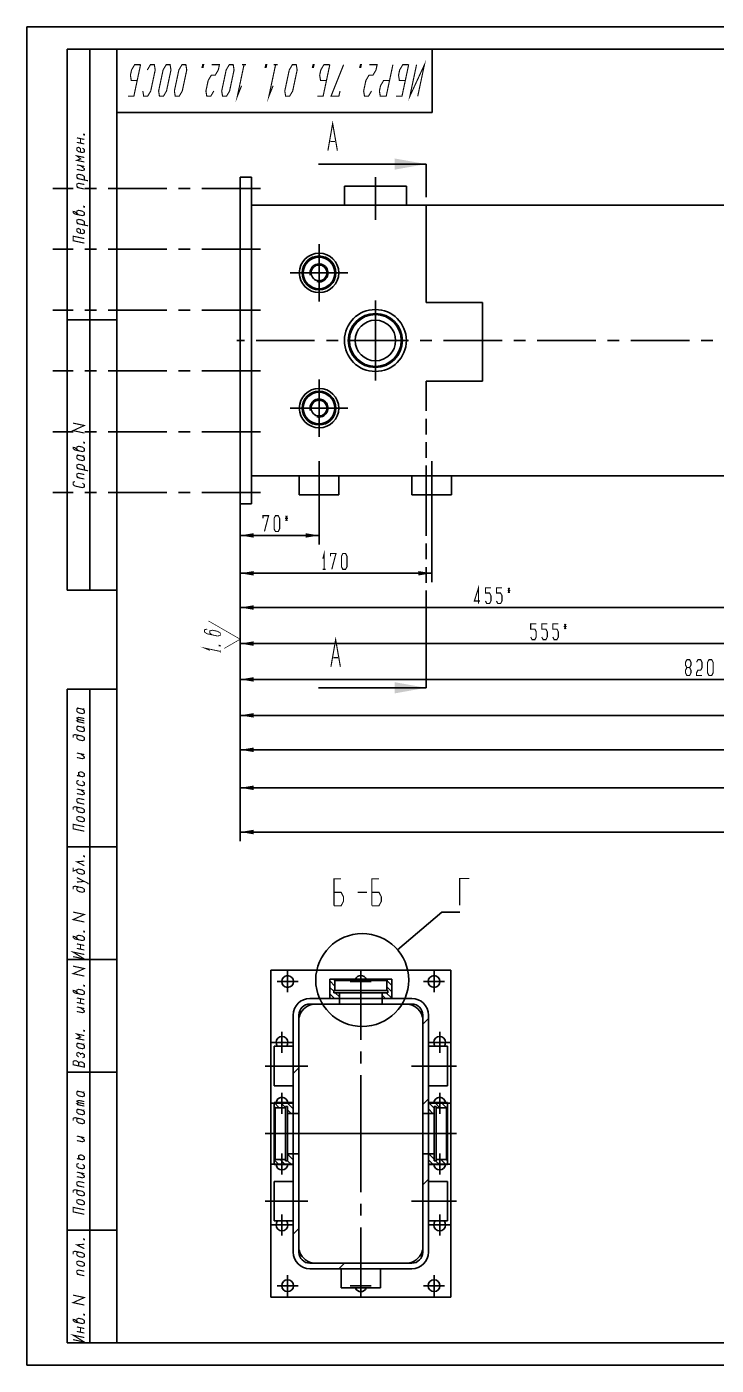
# Model space of a CAD drawing. Header units: millimetres. Extents: x 0 to 630, y 0 to 297.
# Drawn here: x 0 to 153, y 0 to 297 of the extents above; entities that cross this region are included whole.
import ezdxf

# ---------------------------------------------------------------- set-up
doc = ezdxf.new("R2010")
doc.units = ezdxf.units.MM
doc.header["$LTSCALE"] = 34.65
doc.linetypes.add('CENTER', pattern=[0.6, 0.375, -0.075, 0.075, -0.075])
doc.linetypes.add('PHANTOM', pattern=[0.8, 0.45, -0.05, 0.1, -0.05, 0.1, -0.05])
doc.layers.get('0').update_dxf_attribs({"linetype": 'CONTINUOUS'})
for name, color, linetype in [('ALL_AXIS', 7, 'CONTINUOUS'), ('ALL_DIMENSIONS', 7, 'CONTINUOUS'), ('ALL_ROUND', 7, 'CONTINUOUS'), ('ALL_SURF_FIN', 7, 'CONTINUOUS'), ('DEFAULT_3', 7, 'PHANTOM')]:
    doc.layers.add(name, color=color, linetype=linetype)
doc.styles.get("Standard").update_dxf_attribs({"font": 'txt', "width": 0.7})
doc.dimstyles.new('DIMSTYLE_10', dxfattribs={"dimtxt": 3.5, "dimasz": 3, "dimexe": 0.18, "dimexo": 0.0625, "dimgap": 0.09, "dimtad": 1, "dimdec": 5, "dimlfac": 4, "dimdsep": 46, "dimtxsty": 'STANDARD', "dimblk": '_FILLED', "dimblk1": '_FILLED', "dimblk2": '_FILLED', "dimcen": 0.09, "dimadec": 0, "dimazin": 0, "dimtp": 0.8, "dimtm": 0.8, "dimtfac": 1, "dimtdec": 5, "dimtofl": 0, "dimtmove": 0, "dimatfit": 3, "dimldrblk": '_FILLED', "dimfxl": 1, "dimtolj": 1, "dimarcsym": 0})
doc.dimstyles.new('DIMSTYLE_5', dxfattribs={"dimtxt": 3.5, "dimasz": 3, "dimexe": 0.18, "dimexo": 0.0625, "dimgap": 0.09, "dimtad": 1, "dimdec": 5, "dimlfac": 4, "dimdsep": 46, "dimtxsty": 'STANDARD', "dimblk": '_FILLED', "dimblk1": '_FILLED', "dimblk2": '_FILLED', "dimcen": 0.09, "dimadec": 0, "dimazin": 0, "dimtp": 1.2, "dimtm": 1.2, "dimtfac": 1, "dimtdec": 5, "dimtofl": 0, "dimtmove": 0, "dimatfit": 3, "dimldrblk": '_FILLED', "dimfxl": 1, "dimtolj": 1, "dimarcsym": 0})
doc.dimstyles.new('DIMSTYLE_6', dxfattribs={"dimtxt": 3.5, "dimasz": 3, "dimexe": 0.18, "dimexo": 0.0625, "dimgap": 0.09, "dimtad": 1, "dimdec": 5, "dimlfac": 4, "dimdsep": 46, "dimtxsty": 'STANDARD', "dimblk": '_FILLED', "dimblk1": '_FILLED', "dimblk2": '_FILLED', "dimcen": 0.09, "dimadec": 0, "dimazin": 0, "dimtp": 0.5, "dimtm": 0.5, "dimtfac": 1, "dimtdec": 5, "dimtofl": 0, "dimtmove": 0, "dimatfit": 3, "dimldrblk": '_FILLED', "dimfxl": 1, "dimtolj": 1, "dimarcsym": 0})
doc.dimstyles.new('DIMSTYLE_7', dxfattribs={"dimtxt": 3.5, "dimasz": 3, "dimexe": 0.18, "dimexo": 0.0625, "dimgap": 0.09, "dimtad": 1, "dimdec": 5, "dimlfac": 4, "dimdsep": 46, "dimtxsty": 'STANDARD', "dimblk": '_FILLED', "dimblk1": '_FILLED', "dimblk2": '_FILLED', "dimcen": 0.09, "dimadec": 0, "dimazin": 0, "dimtp": 0.3, "dimtm": 0.3, "dimtfac": 1, "dimtdec": 5, "dimtofl": 0, "dimtmove": 0, "dimatfit": 3, "dimldrblk": '_FILLED', "dimfxl": 1, "dimtolj": 1, "dimarcsym": 0})
doc.dimstyles.get("Standard").update_dxf_attribs({"dimtxt": 3.5, "dimasz": 3, "dimexe": 0.18, "dimexo": 0.0625, "dimgap": 0.09, "dimtad": 1, "dimdec": 5, "dimdsep": 46, "dimtxsty": 'STANDARD', "dimblk": '_FILLED', "dimblk1": '_FILLED', "dimblk2": '_FILLED', "dimcen": 0.09, "dimadec": 0, "dimazin": 0, "dimtol": 1, "dimtp": 1e-05, "dimtm": 1e-05, "dimtfac": 1, "dimtdec": 5, "dimtofl": 0, "dimtmove": 0, "dimatfit": 3, "dimldrblk": '_FILLED', "dimfxl": 1, "dimtolj": 1, "dimarcsym": 0})

# ---------------------------------------------------------------- blocks, each defined once
blk = doc.blocks.new('_FILLED')
at = {"color": 0, "linetype": 'BYBLOCK'}
blk.add_solid([(0, 0), (-1, 0.167), (-1, -0.167)], dxfattribs=at)
blk = doc.blocks.new('*D5')
at = {"layer": 'ALL_DIMENSIONS', "color": 2, "linetype": 'CONTINUOUS'}
for p, q in [((47.36, 191.13), (47.36, 116.31)), ((437.36, 191.13), (437.36, 116.31)), ((47.36, 118.31), (242.36, 118.31)), ((437.36, 118.31), (242.36, 118.31))]:
    blk.add_line(p, q, dxfattribs=at)
at = {"layer": 'ALL_DIMENSIONS', "color": 2, "linetype": 'CONTINUOUS', "xscale": 3, "yscale": 3, "zscale": 3, "rotation": 180}
blk.add_blockref('_FILLED', (47.36, 118.31), dxfattribs=at)
at = {"layer": 'ALL_DIMENSIONS', "color": 2, "linetype": 'CONTINUOUS', "xscale": 3, "yscale": 3, "zscale": 3}
blk.add_blockref('_FILLED', (437.36, 118.31), dxfattribs=at)
blk = doc.blocks.new('SF0_BL6', base_point=(43.41, 161.64))
at = {"layer": 'ALL_SURF_FIN', "color": 2, "linetype": 'CONTINUOUS'}
for points, const_width in [([(40.04, 163.35), (39.45, 163.21), (39.45, 162.69), (40.04, 162.3), (42.37, 161.8), (42.95, 161.94), (42.95, 162.47), (42.37, 162.85), (41.2, 163.1), (40.62, 162.96), (40.62, 162.44), (41.2, 162.05)], 0.194), ([(47.36, 161.1), (40.35, 165.14)], 0.146), ([(47.36, 161.1), (43.83, 159.06)], 0.146), ([(40.62, 158.63), (39.45, 159.14), (42.95, 158.4)], 0.194), ([(42.95, 159.71), (42.95, 159.58), (42.66, 159.64), (42.66, 159.77), (42.95, 159.71)], 0.194), ([(42.95, 158.14), (42.95, 158.66)], 0.194)]:
    blk.add_lwpolyline(points, dxfattribs=dict(at, const_width=const_width))
blk = doc.blocks.new('*D16')
at = {"layer": 'ALL_DIMENSIONS', "color": 2, "linetype": 'CONTINUOUS'}
for p, q in [((47.36, 191.13), (47.36, 182.13)), ((64.86, 191.13), (64.86, 182.13)), ((47.36, 184.13), (56.11, 184.13)), ((64.86, 184.13), (56.11, 184.13))]:
    blk.add_line(p, q, dxfattribs=at)
at = {"layer": 'ALL_DIMENSIONS', "color": 2, "linetype": 'CONTINUOUS', "xscale": 3, "yscale": 3, "zscale": 3, "rotation": 180}
blk.add_blockref('_FILLED', (47.36, 184.13), dxfattribs=at)
at = {"layer": 'ALL_DIMENSIONS', "color": 2, "linetype": 'CONTINUOUS', "xscale": 3, "yscale": 3, "zscale": 3}
blk.add_blockref('_FILLED', (64.86, 184.13), dxfattribs=at)
blk = doc.blocks.new('*D17')
at = {"layer": 'ALL_DIMENSIONS', "color": 2, "linetype": 'CONTINUOUS'}
for p, q in [((47.36, 191.13), (47.36, 166.13)), ((161.11, 191.13), (161.11, 166.13)), ((47.36, 168.13), (104.23, 168.13)), ((161.11, 168.13), (104.23, 168.13))]:
    blk.add_line(p, q, dxfattribs=at)
at = {"layer": 'ALL_DIMENSIONS', "color": 2, "linetype": 'CONTINUOUS', "xscale": 3, "yscale": 3, "zscale": 3, "rotation": 180}
blk.add_blockref('_FILLED', (47.36, 168.13), dxfattribs=at)
at = {"layer": 'ALL_DIMENSIONS', "color": 2, "linetype": 'CONTINUOUS', "xscale": 3, "yscale": 3, "zscale": 3}
blk.add_blockref('_FILLED', (161.11, 168.13), dxfattribs=at)
blk = doc.blocks.new('*D18')
at = {"layer": 'ALL_DIMENSIONS', "color": 2, "linetype": 'CONTINUOUS'}
for p, q in [((47.36, 191.13), (47.36, 158.13)), ((186.11, 191.13), (186.11, 158.13)), ((47.36, 160.13), (116.73, 160.13)), ((186.11, 160.13), (116.73, 160.13))]:
    blk.add_line(p, q, dxfattribs=at)
at = {"layer": 'ALL_DIMENSIONS', "color": 2, "linetype": 'CONTINUOUS', "xscale": 3, "yscale": 3, "zscale": 3, "rotation": 180}
blk.add_blockref('_FILLED', (47.36, 160.13), dxfattribs=at)
at = {"layer": 'ALL_DIMENSIONS', "color": 2, "linetype": 'CONTINUOUS', "xscale": 3, "yscale": 3, "zscale": 3}
blk.add_blockref('_FILLED', (186.11, 160.13), dxfattribs=at)
blk = doc.blocks.new('*D19')
at = {"layer": 'ALL_DIMENSIONS', "color": 2, "linetype": 'CONTINUOUS'}
for p, q in [((89.86, 194.13), (89.86, 173.73)), ((47.36, 191.13), (47.36, 173.73)), ((47.36, 175.73), (68.61, 175.73)), ((89.86, 175.73), (68.61, 175.73))]:
    blk.add_line(p, q, dxfattribs=at)
at = {"layer": 'ALL_DIMENSIONS', "color": 2, "linetype": 'CONTINUOUS', "xscale": 3, "yscale": 3, "zscale": 3, "rotation": 180}
blk.add_blockref('_FILLED', (47.36, 175.73), dxfattribs=at)
at = {"layer": 'ALL_DIMENSIONS', "color": 2, "linetype": 'CONTINUOUS', "xscale": 3, "yscale": 3, "zscale": 3}
blk.add_blockref('_FILLED', (89.86, 175.73), dxfattribs=at)
blk = doc.blocks.new('*D20')
at = {"layer": 'ALL_DIMENSIONS', "color": 2, "linetype": 'CONTINUOUS'}
for p, q in [((252.36, 194.13), (252.36, 150.18)), ((47.36, 191.13), (47.36, 150.18)), ((47.36, 152.18), (149.86, 152.18)), ((252.36, 152.18), (149.86, 152.18))]:
    blk.add_line(p, q, dxfattribs=at)
at = {"layer": 'ALL_DIMENSIONS', "color": 2, "linetype": 'CONTINUOUS', "xscale": 3, "yscale": 3, "zscale": 3, "rotation": 180}
blk.add_blockref('_FILLED', (47.36, 152.18), dxfattribs=at)
at = {"layer": 'ALL_DIMENSIONS', "color": 2, "linetype": 'CONTINUOUS', "xscale": 3, "yscale": 3, "zscale": 3}
blk.add_blockref('_FILLED', (252.36, 152.18), dxfattribs=at)
blk = doc.blocks.new('*D21')
at = {"layer": 'ALL_DIMENSIONS', "color": 2, "linetype": 'CONTINUOUS'}
for p, q in [((47.36, 191.13), (47.36, 142.2)), ((286.11, 191.13), (286.11, 142.2)), ((47.36, 144.2), (166.73, 144.2)), ((286.11, 144.2), (166.73, 144.2))]:
    blk.add_line(p, q, dxfattribs=at)
at = {"layer": 'ALL_DIMENSIONS', "color": 2, "linetype": 'CONTINUOUS', "xscale": 3, "yscale": 3, "zscale": 3, "rotation": 180}
blk.add_blockref('_FILLED', (47.36, 144.2), dxfattribs=at)
at = {"layer": 'ALL_DIMENSIONS', "color": 2, "linetype": 'CONTINUOUS', "xscale": 3, "yscale": 3, "zscale": 3}
blk.add_blockref('_FILLED', (286.11, 144.2), dxfattribs=at)
blk = doc.blocks.new('*D22')
at = {"layer": 'ALL_DIMENSIONS', "color": 2, "linetype": 'CONTINUOUS'}
for p, q in [((47.36, 191.13), (47.36, 134.56)), ((311.11, 191.13), (311.11, 134.56)), ((47.36, 136.56), (179.23, 136.56)), ((311.11, 136.56), (179.23, 136.56))]:
    blk.add_line(p, q, dxfattribs=at)
at = {"layer": 'ALL_DIMENSIONS', "color": 2, "linetype": 'CONTINUOUS', "xscale": 3, "yscale": 3, "zscale": 3, "rotation": 180}
blk.add_blockref('_FILLED', (47.36, 136.56), dxfattribs=at)
at = {"layer": 'ALL_DIMENSIONS', "color": 2, "linetype": 'CONTINUOUS', "xscale": 3, "yscale": 3, "zscale": 3}
blk.add_blockref('_FILLED', (311.11, 136.56), dxfattribs=at)
blk = doc.blocks.new('*D23')
at = {"layer": 'ALL_DIMENSIONS', "color": 2, "linetype": 'CONTINUOUS'}
for p, q in [((47.36, 191.13), (47.36, 126.13)), ((411.11, 191.13), (411.11, 126.13)), ((47.36, 128.13), (229.23, 128.13)), ((411.11, 128.13), (229.23, 128.13))]:
    blk.add_line(p, q, dxfattribs=at)
at = {"layer": 'ALL_DIMENSIONS', "color": 2, "linetype": 'CONTINUOUS', "xscale": 3, "yscale": 3, "zscale": 3, "rotation": 180}
blk.add_blockref('_FILLED', (47.36, 128.13), dxfattribs=at)
at = {"layer": 'ALL_DIMENSIONS', "color": 2, "linetype": 'CONTINUOUS', "xscale": 3, "yscale": 3, "zscale": 3}
blk.add_blockref('_FILLED', (411.11, 128.13), dxfattribs=at)

msp = doc.modelspace()

# ---------------------------------------------------------------- linework, layer by layer
at = {"color": 7, "linetype": 'CONTINUOUS'}
for p, q in [((0, 0), (0, 297)), ((0, 297), (630, 297)), ((9, 172), (9, 292)), ((9, 292), (20, 292)), ((14, 172), (14, 292)), ((90, 292), (20, 292)), ((20, 278), (20, 292)), ((20, 172), (20, 292)), ((20, 5), (20, 292)), ((20, 292), (625, 292)), ((90, 278), (90, 292)), ((90, 278), (20, 278)), ((88.6097159, 266.5346774), (70.7316206, 266.5346774)), ((47.3597159, 191.1345562), (47.3597159, 263.6345562)), ((49.8597159, 263.6345562), (47.3597159, 263.6345562)), ((49.8597159, 191.1345562), (49.8597159, 263.6345562)), ((434.8597159, 257.3845562), (49.8597159, 257.3845562)), ((9, 232), (20, 232)), ((434.8597159, 197.3845562), (49.8597159, 197.3845562)), ((49.8597159, 191.1345562), (47.3597159, 191.1345562)), ((9, 172), (20, 172)), ((9, 5), (9, 150)), ((9, 150), (20, 150)), ((14, 5), (14, 150)), ((20, 5), (20, 150)), ((88.6097159, 150.3193796), (70.7316206, 150.3193796)), ((9, 115), (20, 115)), ((9, 90), (20, 90)), ((54.1332047, 15.138315), (54.1332047, 87.638315)), ((54.1332047, 87.638315), (94.1332047, 87.638315)), ((94.1332047, 87.638315), (94.1332047, 15.138315)), ((67.2582047, 85.638315), (67.2582047, 81.388315)), ((81.0082047, 85.638315), (67.2582047, 85.638315)), ((68.1332047, 85.638315), (68.3832047, 85.388315)), ((68.3832047, 85.388315), (68.3832047, 83.138315)), ((79.8832047, 85.388315), (68.3832047, 85.388315)), ((80.1332047, 85.638315), (79.8832047, 85.388315)), ((79.8832047, 85.388315), (79.8832047, 83.138315)), ((81.0082047, 85.638315), (81.0082047, 81.388315)), ((85.4332047, 81.388315), (62.8332047, 81.388315)), ((68.1332047, 83.138315), (68.1332047, 82.638315)), ((68.1332047, 83.138315), (80.1332047, 83.138315)), ((68.1332047, 82.638315), (80.1332047, 82.638315)), ((69.3832047, 82.638315), (69.3832047, 80.138315)), ((78.8832047, 82.638315), (78.8832047, 80.138315)), ((80.1332047, 83.138315), (80.1332047, 82.638315)), ((59.1332047, 77.688315), (59.1332047, 25.088315)), ((60.3832047, 25.088315), (60.3832047, 77.688315)), ((62.8332047, 80.138315), (85.4332047, 80.138315)), ((87.8832047, 25.088315), (87.8832047, 77.688315)), ((89.1332047, 25.088315), (89.1332047, 77.688315)), ((9, 65), (20, 65)), ((54.8832047, 58.263315), (54.8832047, 44.513315)), ((54.8832047, 58.263315), (59.1332047, 58.263315)), ((54.8832047, 57.388315), (55.1332047, 57.138315)), ((55.1332047, 57.138315), (55.1332047, 45.638315)), ((55.1332047, 57.138315), (57.3832047, 57.138315)), ((57.3832047, 45.388315), (57.3832047, 57.388315)), ((57.3832047, 57.388315), (57.8832047, 57.388315)), ((57.8832047, 45.388315), (57.8832047, 57.388315)), ((93.3832047, 58.263315), (89.1332047, 58.263315)), ((90.8832047, 57.388315), (90.3832047, 57.388315)), ((90.3832047, 45.388315), (90.3832047, 57.388315)), ((90.8832047, 45.388315), (90.8832047, 57.388315)), ((93.1332047, 57.138315), (90.8832047, 57.138315)), ((93.3832047, 57.388315), (93.1332047, 57.138315)), ((93.1332047, 45.638315), (93.1332047, 57.138315)), ((93.3832047, 44.513315), (93.3832047, 58.263315)), ((57.8832047, 55.888315), (60.3832047, 55.888315)), ((90.3832047, 55.888315), (87.8832047, 55.888315)), ((54.8832047, 45.388315), (55.1332047, 45.638315)), ((55.1332047, 45.638315), (57.3832047, 45.638315)), ((57.3832047, 45.388315), (57.8832047, 45.388315)), ((57.8832047, 46.888315), (60.3832047, 46.888315)), ((90.3832047, 46.888315), (87.8832047, 46.888315)), ((90.8832047, 45.388315), (90.3832047, 45.388315)), ((93.1332047, 45.638315), (90.8832047, 45.638315)), ((93.3832047, 45.388315), (93.1332047, 45.638315)), ((54.8832047, 44.513315), (59.1332047, 44.513315)), ((93.3832047, 44.513315), (89.1332047, 44.513315)), ((9, 30), (20, 30)), ((85.4332047, 22.638315), (62.8332047, 22.638315)), ((62.8332047, 21.388315), (85.4332047, 21.388315)), ((94.1332047, 15.138315), (54.1332047, 15.138315)), ((9, 5), (20, 5)), ((20, 5), (625, 5)), ((0, 0), (630, 0))]:
    msp.add_line(p, q, dxfattribs=at)
at = {"color": 5, "linetype": 'CONTINUOUS'}
for p, q in [((70.7316206, 266.5346774), (64.7316206, 266.5346774)), ((70.7316206, 150.3193796), (64.7316206, 150.3193796))]:
    msp.add_line(p, q, dxfattribs=at)
at = {"color": 2, "linetype": 'CONTINUOUS'}
for p, q in [((67.2582047, 85.2641794), (68.3832047, 84.1391794)), ((67.2582047, 83.8499658), (68.1332047, 82.9749658)), ((79.8832047, 85.3671014), (81.0082047, 84.2421014)), ((79.8832047, 83.9528879), (81.0082047, 82.8278879)), ((67.2582047, 82.4357522), (68.305642, 81.388315)), ((68.4698556, 82.638315), (69.3832047, 81.7249658)), ((78.8832047, 82.1244607), (79.6193505, 81.388315)), ((79.7835641, 82.638315), (81.0082047, 81.4136743)), ((89.1332047, 76.9095104), (87.8832047, 75.6595104)), ((60.3832047, 65.9786013), (59.1332047, 64.7286013)), ((54.9085641, 58.263315), (56.0335641, 57.138315)), ((56.3227776, 58.263315), (57.3832047, 57.2028879)), ((57.7369912, 58.263315), (59.1332047, 56.8671014)), ((57.8832047, 56.7028879), (58.6977776, 55.888315)), ((89.1332047, 59.0904195), (87.8832047, 57.8404195)), ((89.1332047, 56.8744607), (90.1193505, 55.888315)), ((89.1585641, 58.263315), (90.3832047, 57.0386743)), ((90.5727776, 58.263315), (91.6977776, 57.138315)), ((91.9869912, 58.263315), (93.1119912, 57.138315)), ((54.9694234, 45.4745336), (55.930642, 44.513315)), ((56.2198556, 45.638315), (57.3448556, 44.513315)), ((57.8832047, 46.8033929), (59.1332047, 45.5533929)), ((57.8832047, 45.3891794), (58.7590691, 44.513315)), ((89.1332047, 45.5607522), (90.180642, 44.513315)), ((89.2198556, 46.888315), (90.3832047, 45.7249658)), ((90.7198556, 45.388315), (91.5948556, 44.513315)), ((91.8840691, 45.638315), (93.0090691, 44.513315)), ((89.1332047, 41.2713286), (87.8832047, 40.0213286)), ((60.3832047, 30.3404195), (59.1332047, 29.0904195)), ((70.5001911, 22.638315), (69.2501911, 21.388315))]:
    msp.add_line(p, q, dxfattribs=at)
at = {"color": 2, "linetype": 'CONTINUOUS', "const_width": 0.25}
for points in [[(25.2499998, 288.5781775), (23.7621035, 281.5781946), (22.4496043, 281.5781946)], [(25.2499998, 288.5781775), (23.9375006, 288.5781775), (23.2520166, 287.4115393), (23.0040339, 286.2448627), (23.1935525, 285.078186), (24.5060517, 285.078186)], [(25.7600868, 282.7448712), (25.949603, 281.5781946), (26.8246033, 281.5781946), (27.5100873, 282.7448712), (28.5020182, 287.4115393), (28.3124995, 288.5781775), (27.4374993, 288.5781775), (26.7520176, 287.4115393)], [(31.8125006, 288.5781775), (32.0020168, 287.4115393), (31.010086, 282.7448712), (30.3246043, 281.5781946), (29.4496041, 281.5781946), (29.2600879, 282.7448712), (30.2520163, 287.4115393), (30.9375003, 288.5781775), (31.8125006, 288.5781775)], [(35.3124993, 288.5781775), (35.5020179, 287.4115393), (34.5100871, 282.7448712), (33.824603, 281.5781946), (32.9496051, 281.5781946), (32.7600865, 282.7448712), (33.7520174, 287.4115393), (34.437499, 288.5781775), (35.3124993, 288.5781775)], [(39.0312498, 288.5781775), (39.2499993, 288.5781775), (39.1260079, 287.9948584), (38.9072585, 287.9948584), (39.0312498, 288.5781775)], [(41.5100844, 282.7448712), (40.8246027, 281.5781946), (39.9496049, 281.5781946), (39.7600863, 282.7448712), (40.2560517, 285.078186), (40.9415357, 286.2448627), (41.8165336, 286.2448627), (42.5020152, 287.4115393), (42.7499979, 288.5781775), (41.0000022, 288.5781775)], [(45.8125001, 288.5781775), (46.0020163, 287.4115393), (45.0100854, 282.7448712), (44.3246038, 281.5781946), (43.4496059, 281.5781946), (43.2600849, 282.7448712), (44.2520158, 287.4115393), (44.9375022, 288.5781775), (45.8125001, 288.5781775)], [(47.6643171, 283.9115094), (46.7308527, 281.5781946), (48.218749, 288.5781775)], [(48.6562479, 288.5781775), (47.7812501, 288.5781775)], [(53.0312517, 288.5781775), (53.2500011, 288.5781775), (53.1260074, 287.9948584), (52.9072579, 287.9948584), (53.0312517, 288.5781775)], [(54.6643192, 283.9115094), (53.7308549, 281.5781946), (55.2187511, 288.5781775)], [(55.6562501, 288.5781775), (54.7812522, 288.5781775)], [(59.8124995, 288.5781775), (60.0020158, 287.4115393), (59.0100849, 282.7448712), (58.3246033, 281.5781946), (57.4496054, 281.5781946), (57.2600844, 282.7448712), (58.2520152, 287.4115393), (58.9375017, 288.5781775), (59.8124995, 288.5781775)], [(63.5312501, 288.5781775), (63.7499995, 288.5781775), (63.6260106, 287.9948584), (63.4072563, 287.9948584), (63.5312501, 288.5781775)], [(67.2500006, 288.5781775), (65.7621043, 281.5781946), (64.4496027, 281.5781946)], [(67.2500006, 288.5781775), (65.937499, 288.5781775), (65.2520174, 287.4115393), (65.0040347, 286.2448627), (65.1935509, 285.078186), (66.5060525, 285.078186)], [(70.3124979, 288.5781775), (67.5121049, 281.5781946), (69.2621054, 281.5781946), (69.5100881, 282.7448712)], [(74.0312485, 288.5781775), (74.2499979, 288.5781775), (74.126009, 287.9948584), (73.9072595, 287.9948584), (74.0312485, 288.5781775)], [(76.5100854, 282.7448712), (75.8246038, 281.5781946), (74.9496059, 281.5781946), (74.7600849, 282.7448712), (75.2560503, 285.078186), (75.9415368, 286.2448627), (76.8165347, 286.2448627), (77.5020163, 287.4115393), (77.749999, 288.5781775), (75.9999985, 288.5781775)], [(81.2499953, 288.5781775), (79.7621038, 281.5781946), (78.4496022, 281.5781946), (78.260086, 282.7448712), (78.5080687, 283.9115094), (79.1935503, 285.078186), (80.5060519, 285.078186)], [(84.7499963, 288.5781775), (83.2621001, 281.5781946), (81.9496033, 281.5781946)], [(84.7499963, 288.5781775), (83.4374995, 288.5781775), (82.7520131, 287.4115393), (82.5040352, 286.2448627), (82.6935562, 285.078186), (84.006053, 285.078186)], [(86.7621011, 281.5781946), (88.2499974, 288.5781775), (85.0121054, 281.5781946), (86.5000017, 288.5781775)], [(12.7779253, 273.1249896), (12.7779253, 272.9999817), (12.5695928, 273.0442786), (12.5695928, 273.1692865), (12.7779253, 273.1249896)], [(11.111259, 272.3542548), (12.7779253, 271.9999951)], [(12.7779253, 271.0000085), (11.111259, 271.3542682)], [(11.9445927, 269.177146), (11.9445927, 269.9271167), (11.5279253, 270.2656879), (11.111259, 270.1042657), (11.111259, 269.6042725), (11.5279253, 269.2657013), (12.361259, 269.0885522), (12.7779253, 269.2500128), (12.7779253, 269.7500061), (12.361259, 270.0885773)], [(11.9445927, 271.1771191), (11.9445927, 272.1771442)], [(12.7779253, 266.9999854), (11.111259, 267.354245), (11.9445927, 267.6771277), (11.111259, 268.35427), (12.7779253, 268.0000104)], [(11.111259, 266.3542584), (12.7779253, 265.9999988)], [(11.111259, 265.3542719), (12.361259, 265.0885675), (12.7779253, 265.2499896), (12.7779253, 265.5000055), (11.9445927, 266.1771478)], [(12.7779253, 263.0000006), (12.7779253, 263.7500098), (12.361259, 264.0885809), (11.5279253, 264.2656915), (11.111259, 264.1042694), (11.111259, 263.6042761), (11.5279253, 263.265705)], [(13.6112591, 262.8228516), (11.111259, 263.3542603)], [(11.5279253, 261.2656934), (11.111259, 261.6042645), (11.111259, 262.1042578), (11.5279253, 262.2656799), (12.7779253, 262.000014)], [(12.7779253, 260.999989), (11.111259, 261.3542487)], [(11.5279253, 255.265697), (10.6945927, 255.9428394), (10.2779252, 256.0313947), (10.2779252, 255.7813788), (10.6945927, 255.4428076), (12.361259, 255.088548), (12.7779253, 255.2500085), (12.7779253, 255.7500018), (12.361259, 256.088573), (11.5279253, 256.2656836), (11.111259, 256.1042615), (11.111259, 255.6042682)], [(12.7779253, 257.1250122), (12.7779253, 257.0000043), (12.5695928, 257.0443011), (12.5695928, 257.1692706), (12.7779253, 257.1250122)], [(12.7779253, 252.9999811), (12.7779253, 253.7499902), (12.361259, 254.0885614), (11.5279253, 254.2657104), (11.111259, 254.1042499), (11.111259, 253.6042566), (11.5279253, 253.2656854)], [(13.6112591, 252.8228705), (11.111259, 253.3542792)], [(12.7779253, 248.9999963), (10.2779252, 249.531405), (10.2779252, 250.5313916), (12.7779253, 249.9999829)], [(11.9445927, 251.1771185), (11.9445927, 251.9271277), (11.5279253, 252.2656989), (11.111259, 252.1042767), (11.111259, 251.604245), (11.5279253, 251.2657123), (12.361259, 251.0885632), (12.7779253, 251.2499854), (12.7779253, 251.7500171), (12.361259, 252.0885498)], [(12.7779253, 206.854173), (10.2779252, 207.3855432), (12.7779253, 208.5208429), (10.2779252, 209.0522131)], [(12.7779253, 204.7708356), (12.7779253, 204.6458276), (12.5695928, 204.6901245), (12.5695928, 204.8151132), (12.7779253, 204.7708356)], [(11.5279253, 202.9115204), (10.6945927, 203.5886627), (10.2779252, 203.677218), (10.2779252, 203.4272214), (10.6945927, 203.0886502), (12.361259, 202.7343906), (12.7779253, 202.8958319), (12.7779253, 203.3958252), (12.361259, 203.7343964), (11.5279253, 203.9115262), (11.111259, 203.7500848), (11.111259, 203.2500916)], [(11.111259, 202.0000891), (12.361259, 201.734404), (12.7779253, 201.7708374)], [(11.5279253, 201.9115338), (11.111259, 201.7500925), (11.111259, 201.2500992), (11.5279253, 200.911528), (12.361259, 200.7343982), (12.7779253, 200.8958395), (12.7779253, 201.3958328), (12.361259, 201.734404)], [(12.7779253, 198.6458313), (12.7779253, 199.3958405), (12.361259, 199.7343924), (11.5279253, 199.9115222), (11.111259, 199.7501001), (11.111259, 199.2500876), (11.5279253, 198.9115356)], [(13.6112591, 198.4687015), (11.111259, 199.0000909)], [(10.6945927, 196.0886673), (10.2779252, 195.927226), (10.2779252, 195.4272327), (10.6945927, 195.0886615), (12.361259, 194.7344019), (12.7779253, 194.895824), (12.7779253, 195.3958365), (12.361259, 195.7344077)], [(11.5279253, 196.911524), (11.111259, 197.2500952), (11.111259, 197.7500885), (11.5279253, 197.9115298), (12.7779253, 197.6458255)], [(12.7779253, 196.6458389), (11.111259, 197.0000986)], [(11.111259, 145.8542615), (12.361259, 145.5885571), (12.7779253, 145.6249905)], [(11.5279253, 145.765687), (11.111259, 145.6042648), (11.111259, 145.1042523), (11.5279253, 144.7657004), (12.361259, 144.5885706), (12.7779253, 144.7499927), (12.7779253, 145.2500052), (12.361259, 145.5885571)], [(11.5279253, 143.2657013), (11.111259, 143.6042532), (11.5279253, 143.7656946), (12.7779253, 143.5000095)], [(11.5279253, 142.7656888), (11.111259, 143.1042599), (11.5279253, 143.2657013), (12.7779253, 142.9999969)], [(12.7779253, 142.5000037), (11.111259, 142.8542633)], [(11.5279253, 139.7656906), (11.111259, 139.6042685), (11.111259, 139.104256), (11.5279253, 138.765704), (12.361259, 138.5885742), (12.7779253, 138.7499963), (12.7779253, 139.2500089), (12.361259, 139.5885608), (10.6945927, 139.9428204), (10.2779252, 139.7813983), (10.2779252, 139.2813858)], [(11.111259, 141.8542575), (12.361259, 141.5885724), (12.7779253, 141.6250058)], [(11.5279253, 141.7657022), (11.111259, 141.6042609), (11.111259, 141.1042676), (11.5279253, 140.7656964), (12.361259, 140.5885666), (12.7779253, 140.7500079), (12.7779253, 141.2500012), (12.361259, 141.5885724)], [(11.111259, 135.8542612), (12.7779253, 135.5000015)], [(11.111259, 134.8542554), (12.361259, 134.5885703), (12.7779253, 134.7499924), (12.7779253, 135.0000082), (11.9445927, 135.6771313)], [(11.111259, 130.8542514), (12.361259, 130.5885663), (12.7779253, 130.7500076), (12.7779253, 131.2500009), (12.361259, 131.5885721), (11.9445927, 131.6771274), (11.5279253, 131.5157053), (11.5279253, 131.0156927), (11.9445927, 130.6771216)], [(11.5279253, 129.7656903), (11.111259, 129.6042682), (11.111259, 129.1042557), (11.5279253, 128.7657037), (12.361259, 128.5885739), (12.7779253, 128.749996), (12.7779253, 129.2500085), (12.361259, 129.5885605)], [(11.111259, 127.8542532), (12.7779253, 127.4999936)], [(11.111259, 126.8542667), (12.361259, 126.5885623), (12.7779253, 126.7500037), (12.7779253, 127.0000003), (11.9445927, 127.6771234)], [(11.5279253, 124.7656998), (11.111259, 125.1042517), (11.111259, 125.6042642), (11.5279253, 125.7656863), (12.7779253, 125.5000012)], [(12.7779253, 124.4999954), (11.111259, 124.8542551)], [(11.5279253, 123.765694), (11.111259, 123.6042526), (11.111259, 123.1042593), (11.5279253, 122.7656882), (12.361259, 122.5885583), (12.7779253, 122.7499997), (12.7779253, 123.249993), (12.361259, 123.5885641), (10.6945927, 123.9428238), (10.2779252, 123.7813824), (10.2779252, 123.2813892)], [(12.361259, 120.588566), (12.7779253, 120.7500073), (12.7779253, 121.2500006), (12.361259, 121.5885718), (11.5279253, 121.7657016), (11.111259, 121.6042603), (11.111259, 121.104267), (11.5279253, 120.7656958), (12.361259, 120.588566)], [(12.7779253, 118.4999991), (10.2779252, 119.0313885), (10.2779252, 120.0313943), (12.7779253, 119.5000049)], [(12.7779253, 112.9791742), (12.7779253, 112.8541663), (12.5695928, 112.8984439), (12.5695928, 113.0234518), (12.7779253, 112.9791742)], [(11.111259, 109.9584311), (11.111259, 109.4584186), (11.5279253, 109.1198666), (12.361259, 108.9427368), (12.7779253, 109.1041589), (12.7779253, 109.6041714), (12.361259, 109.9427234), (11.5279253, 110.1198532), (10.2779252, 109.6355676), (10.2779252, 110.3855576)], [(12.7779253, 110.8541739), (11.111259, 111.7084268), (12.7779253, 111.8541605)], [(13.6112591, 106.6770401), (13.6112591, 106.9270367), (11.111259, 108.2084354)], [(11.111259, 107.2084296), (12.7779253, 107.3541632)], [(68.1813885, 101.9430231), (68.1813885, 107.9430386), (69.7563885, 107.9430386)], [(76.5813902, 101.9430231), (76.5813902, 107.9430386), (78.1563902, 107.9430386)], [(96.0793643, 102.0149863), (96.0793643, 108.0149826), (98.1793707, 108.0149826)], [(11.5279253, 106.1198685), (11.111259, 105.9584271), (11.111259, 105.4584338), (11.5279253, 105.1198627), (12.361259, 104.9427328), (12.7779253, 105.1041742), (12.7779253, 105.6041675), (12.361259, 105.9427386), (10.6945927, 106.2969983), (10.2779252, 106.1355569), (10.2779252, 105.6355637)], [(68.1813885, 101.9430231), (69.7563885, 101.9430231), (70.2813902, 102.9430289), (70.2813902, 103.9430347), (69.7563885, 104.9430212), (68.1813885, 104.9430212)], [(73.4313902, 104.9430212), (75.5313869, 104.9430212)], [(76.5813902, 101.9430231), (78.1563902, 101.9430231), (78.6813869, 102.9430289), (78.6813869, 103.9430347), (78.1563902, 104.9430212), (76.5813902, 104.9430212)], [(12.7779253, 98.3541687), (10.2779252, 98.8855582), (12.7779253, 100.0208386), (10.2779252, 100.5522281)], [(11.5279253, 94.4115353), (10.6945927, 95.0886584), (10.2779252, 95.177233), (10.2779252, 94.9272171), (10.6945927, 94.5886652), (12.361259, 94.2344055), (12.7779253, 94.3958276), (12.7779253, 94.8958401), (12.361259, 95.2343921), (11.5279253, 95.4115219), (11.111259, 95.2500998), (11.111259, 94.7500873)], [(12.7779253, 96.2708313), (12.7779253, 96.1458426), (12.5695928, 96.1901202), (12.5695928, 96.3151089), (12.7779253, 96.2708313)], [(11.111259, 93.5000848), (12.7779253, 93.1458252)], [(12.7779253, 92.1458386), (11.111259, 92.5000983)], [(11.9445927, 92.3229684), (11.9445927, 93.322955)], [(10.2779252, 90.6772165), (12.7779253, 90.145827), (10.2779252, 91.6772223), (12.7779253, 91.1458328)], [(12.7779253, 86.354176), (10.2779252, 86.8855655), (12.7779253, 88.0208267), (10.2779252, 88.5522162)], [(11.5279253, 82.4115234), (10.6945927, 83.0886658), (10.2779252, 83.1772211), (10.2779252, 82.9272244), (10.6945927, 82.5886533), (12.361259, 82.2343936), (12.7779253, 82.395835), (12.7779253, 82.8958282), (12.361259, 83.2343994), (11.5279253, 83.4115292), (11.111259, 83.2500879), (11.111259, 82.7500946)], [(12.7779253, 84.2708386), (12.7779253, 84.1458307), (12.5695928, 84.1901083), (12.5695928, 84.3151163), (12.7779253, 84.2708386)], [(11.111259, 81.5000922), (12.7779253, 81.1458325)], [(12.7779253, 80.1458267), (11.111259, 80.5000864)], [(11.9445927, 80.3229565), (11.9445927, 81.3229623)], [(11.111259, 79.5000998), (12.7779253, 79.1458401)], [(11.111259, 78.500094), (12.361259, 78.2343896), (12.7779253, 78.395831), (12.7779253, 78.6458276), (11.9445927, 79.32297)], [(12.7779253, 74.2708383), (12.7779253, 74.1458304), (12.5695928, 74.190108), (12.5695928, 74.315116), (12.7779253, 74.2708383)], [(12.7779253, 72.145838), (11.111259, 72.5000977), (11.9445927, 72.8229611), (11.111259, 73.5001035), (12.7779253, 73.1458246)], [(11.111259, 71.5000919), (12.361259, 71.2344067), (12.7779253, 71.2708401)], [(11.5279253, 71.4115366), (11.111259, 71.2500952), (11.111259, 70.7501019), (11.5279253, 70.4115308), (12.361259, 70.2344009), (12.7779253, 70.3958423), (12.7779253, 70.8958356), (12.361259, 71.2344067)], [(12.361259, 68.2343893), (12.7779253, 68.3958307), (12.7779253, 68.895824), (12.361259, 69.2343951), (11.9445927, 69.072973), (11.5279253, 69.411525), (11.111259, 69.2501028), (11.111259, 68.7500903), (11.5279253, 68.4115384)], [(11.9445927, 68.8229572), (11.9445927, 69.072973)], [(12.7779253, 66.1458417), (12.7779253, 66.8958316), (12.361259, 67.2344028), (11.9445927, 67.3229581), (11.5279253, 67.1615359), (11.111259, 67.5000879), (10.6945927, 67.5886624), (10.2779252, 67.4272211), (10.2779252, 66.6772311), (12.7779253, 66.1458417)], [(11.5279253, 66.4115268), (11.5279253, 67.1615359)], [(11.111259, 60.8542685), (12.361259, 60.5885641), (12.7779253, 60.6249976)], [(11.5279253, 60.765694), (11.111259, 60.6042526), (11.111259, 60.1042593), (11.5279253, 59.7656882), (12.361259, 59.5885583), (12.7779253, 59.7499997), (12.7779253, 60.249993), (12.361259, 60.5885641)], [(11.5279253, 57.7656958), (11.111259, 58.104267), (11.5279253, 58.2656891), (12.7779253, 58.000004)], [(11.5279253, 58.2656891), (11.111259, 58.6042603), (11.5279253, 58.7657016), (12.7779253, 58.4999973)], [(12.7779253, 57.4999915), (11.111259, 57.8542703)], [(11.111259, 56.8542645), (12.361259, 56.5885602), (12.7779253, 56.6249936)], [(11.5279253, 56.76569), (11.111259, 56.6042679), (11.111259, 56.1042554), (11.5279253, 55.7657034), (12.361259, 55.5885736), (12.7779253, 55.7499957), (12.7779253, 56.2500082), (12.361259, 56.5885602)], [(11.5279253, 54.7656976), (11.111259, 54.6042563), (11.111259, 54.104263), (11.5279253, 53.7656918), (12.361259, 53.588562), (12.7779253, 53.7500034), (12.7779253, 54.2499966), (12.361259, 54.5885678), (10.6945927, 54.9428275), (10.2779252, 54.7813861), (10.2779252, 54.2813928)], [(11.111259, 50.8542682), (12.7779253, 50.5000085)], [(11.111259, 49.8542624), (12.361259, 49.588558), (12.7779253, 49.7499994), (12.7779253, 49.999996), (11.9445927, 50.6771384)], [(11.111259, 45.8542584), (12.361259, 45.5885733), (12.7779253, 45.7499954), (12.7779253, 46.2500079), (12.361259, 46.5885599), (11.9445927, 46.6771344), (11.5279253, 46.5156931), (11.5279253, 46.0156998), (11.9445927, 45.6771286)], [(11.5279253, 44.7656973), (11.111259, 44.604256), (11.111259, 44.1042627), (11.5279253, 43.7656915), (12.361259, 43.5885617), (12.7779253, 43.7500031), (12.7779253, 44.2499963), (12.361259, 44.5885675)], [(11.111259, 42.8542603), (12.7779253, 42.5000006)], [(11.111259, 41.8542641), (12.361259, 41.5885693), (12.7779253, 41.7500011), (12.7779253, 41.9999977), (11.9445927, 42.6771304)], [(11.5279253, 38.7656914), (11.111259, 38.6042596), (11.111259, 38.1042567), (11.5279253, 37.7656952), (12.361259, 37.5885654), (12.7779253, 37.7499971), (12.7779253, 38.25), (12.361259, 38.5885616), (10.6945927, 38.9428308), (10.2779252, 38.7813895), (10.2779252, 38.2813962)], [(11.5279253, 39.7656972), (11.111259, 40.1042587), (11.111259, 40.6042616), (11.5279253, 40.7656934), (12.7779253, 40.4999986)], [(12.7779253, 39.5000024), (11.111259, 39.8542621)], [(12.361259, 35.5885634), (12.7779253, 35.7500047), (12.7779253, 36.249998), (12.361259, 36.5885692), (11.5279253, 36.765699), (11.111259, 36.6042577), (11.111259, 36.1042644), (11.5279253, 35.7656932), (12.361259, 35.5885634)], [(12.7779253, 33.4999965), (10.2779252, 34.0313956), (10.2779252, 35.0313918), (12.7779253, 34.5000023)], [(12.7779253, 25.8541713), (11.111259, 26.7084242), (12.7779253, 26.8541675)], [(12.7779253, 27.979162), (12.7779253, 27.8541637), (12.5695928, 27.8984509), (12.5695928, 28.0234492), (12.7779253, 27.979162)], [(11.5279253, 25.1198602), (11.111259, 24.9584285), (11.111259, 24.4584256), (11.5279253, 24.119864), (12.361259, 23.9427342), (12.7779253, 24.104166), (12.7779253, 24.6041689), (12.361259, 24.9427304), (10.6945927, 25.2969901), (10.2779252, 25.1355583), (10.2779252, 24.6355554)], [(12.361259, 21.9427322), (12.7779253, 22.104164), (12.7779253, 22.6041669), (12.361259, 22.9427284), (11.5279253, 23.1198582), (11.111259, 22.9584265), (11.111259, 22.4584236), (11.5279253, 22.1198621), (12.361259, 21.9427322)], [(11.5279253, 20.1198601), (11.111259, 20.4584312), (11.111259, 20.9584245), (11.5279253, 21.1198659), (12.7779253, 20.8541711)], [(12.7779253, 19.8541653), (11.111259, 20.208425)], [(12.7779253, 13.3541661), (10.2779252, 13.8855556), (12.7779253, 15.020836), (10.2779252, 15.5522255)], [(11.5279253, 9.4115327), (10.6945927, 10.0886559), (10.2779252, 10.1772208), (10.2779252, 9.9272241), (10.6945927, 9.5886626), (12.361259, 9.2344029), (12.7779253, 9.3958347), (12.7779253, 9.8958376), (12.361259, 10.2343991), (11.5279253, 10.4115289), (11.111259, 10.2500972), (11.111259, 9.7500943)], [(12.7779253, 11.2708287), (12.7779253, 11.1458304), (12.5695928, 11.1901176), (12.5695928, 11.315116), (12.7779253, 11.2708287)], [(10.2779252, 5.6772235), (12.7779253, 5.145834), (10.2779252, 6.6772293), (12.7779253, 6.1458302)], [(11.111259, 8.5000919), (12.7779253, 8.1458322)], [(12.7779253, 7.145836), (11.111259, 7.5000957)], [(11.9445927, 7.3229659), (11.9445927, 8.322962)]]:
    msp.add_lwpolyline(points, dxfattribs=at)
at = {"color": 7, "linetype": 'CONTINUOUS', "const_width": 0.25}
for points in [[(66.831622, 269.5346741), (67.8816204, 275.5346704), (68.9316188, 269.5346741)], [(67.3566188, 271.5346857), (68.406622, 271.5346857)], [(67.4972672, 154.9997012), (68.5472655, 160.9996976), (69.5972639, 154.9997012)], [(68.0222639, 156.9996936), (69.0722672, 156.9996936)]]:
    msp.add_lwpolyline(points, dxfattribs=at)
at = {"color": 7, "linetype": 'CONTINUOUS'}
for centre, radius in [((64.8597159, 242.3845562), 3.75), ((64.8597159, 242.3845562), 3.5), ((64.8597159, 242.3845562), 1.75), ((77.3597159, 227.3845562), 6), ((77.3597159, 227.3845562), 5.75), ((77.3597159, 227.3845562), 4.5), ((64.8597159, 212.3845562), 3.75), ((64.8597159, 212.3845562), 3.5), ((64.8597159, 212.3845562), 1.75), ((57.8832047, 85.138315), 1.3125), ((90.3832047, 85.138315), 1.3125), ((57.8832047, 17.638315), 1.3125), ((90.3832047, 17.638315), 1.3125)]:
    msp.add_circle(centre, radius, dxfattribs=at)
at = {"color": 2, "linetype": 'CONTINUOUS'}
msp.add_circle((74.4427666, 85.4653216), 10.3157263, dxfattribs=at)
for centre in [(64.8597159, 242.3845562), (64.8597159, 212.3845562)]:
    msp.add_arc(centre, 2, 255, 195, dxfattribs=at)
at = {"color": 7, "linetype": 'CONTINUOUS'}
for centre, radius, start, end in [((74.1332047, 85.138315), 1.3125, 22.425681846, 157.574318154), ((62.8332047, 77.688315), 3.7, 90, 180), ((85.4332047, 77.688315), 3.7, 0, 90), ((62.8332047, 77.688315), 2.45, 90, 180), ((85.4332047, 77.688315), 2.45, 0, 90), ((56.6332047, 71.638315), 1.3125, 318.119705709, 221.880294291), ((91.6332047, 71.638315), 1.3125, 318.119705709, 221.880294291), ((56.6332047, 58.138315), 1.3125, 5.502852663, 174.497147337), ((91.6332047, 58.138315), 1.3125, 5.502852663, 174.497147337), ((56.6332047, 44.638315), 1.3125, 185.502852663, 354.497147337), ((91.6332047, 44.638315), 1.3125, 185.502852663, 354.497147337), ((56.6332047, 31.138315), 1.3125, 138.119705709, 41.880294291), ((91.6332047, 31.138315), 1.3125, 138.119705709, 41.880294291), ((62.8332047, 25.088315), 3.7, 180, 270), ((62.8332047, 25.088315), 2.45, 180, 270), ((85.4332047, 25.088315), 3.7, 270, 360), ((85.4332047, 25.088315), 2.45, 270, 360), ((74.1332047, 17.638315), 1.3125, 202.425681846, 337.574318154)]:
    msp.add_arc(centre, radius, start, end, dxfattribs=at)
for points in [[(88.6097159, 266.5346774), (81.6097159, 265.2846774), (81.6097159, 267.7846774)], [(88.6097159, 150.3193796), (81.6097159, 149.0693796), (81.6097159, 151.5693796)]]:
    msp.add_solid(points, dxfattribs=at)
at = {"layer": 'ALL_AXIS', "color": 7, "linetype": 'CONTINUOUS'}
for p, q in [((70.4847159, 257.3845562), (70.4847159, 261.6345562)), ((70.4847159, 261.6345562), (84.2347159, 261.6345562)), ((84.2347159, 257.3845562), (84.2347159, 261.6345562)), ((60.4847159, 197.3845562), (60.4847159, 193.1345562)), ((69.2347159, 197.3845562), (69.2347159, 193.1345562)), ((85.4847159, 197.3845562), (85.4847159, 193.1345562)), ((94.2347159, 197.3845562), (94.2347159, 193.1345562)), ((69.2347159, 193.1345562), (60.4847159, 193.1345562)), ((94.2347159, 193.1345562), (85.4847159, 193.1345562)), ((67.2582047, 81.388315), (67.2582047, 85.638315)), ((54.8832047, 62.013315), (54.8832047, 70.763315)), ((59.1332047, 70.763315), (54.8832047, 70.763315)), ((89.1332047, 70.763315), (93.3832047, 70.763315)), ((93.3832047, 70.763315), (93.3832047, 62.013315)), ((59.1332047, 62.013315), (54.8832047, 62.013315)), ((89.1332047, 62.013315), (93.3832047, 62.013315)), ((89.1332047, 58.263315), (93.3832047, 58.263315)), ((59.1332047, 44.513315), (54.8832047, 44.513315)), ((54.8832047, 32.013315), (54.8832047, 40.763315)), ((59.1332047, 40.763315), (54.8832047, 40.763315)), ((89.1332047, 40.763315), (93.3832047, 40.763315)), ((93.3832047, 40.763315), (93.3832047, 32.013315)), ((59.1332047, 32.013315), (54.8832047, 32.013315)), ((89.1332047, 32.013315), (93.3832047, 32.013315)), ((69.7582047, 21.388315), (69.7582047, 17.138315)), ((78.5082047, 21.388315), (78.5082047, 17.138315)), ((78.5082047, 17.138315), (69.7582047, 17.138315))]:
    msp.add_line(p, q, dxfattribs=at)
at = {"layer": 'ALL_AXIS', "color": 7, "linetype": 'CENTER'}
for p, q in [((77.3597159, 263.6345562), (77.3597159, 254.1345562)), ((51.8597159, 261.1345562), (5.7597159, 261.1345562)), ((51.8597159, 247.6345562), (5.7597159, 247.6345562)), ((64.8597159, 248.1345562), (64.8597159, 248.7595562)), ((64.8597159, 246.1345562), (64.8597159, 248.1345562)), ((64.8597159, 245.3845562), (64.8597159, 246.1345562)), ((64.8597159, 242.3845562), (64.8597159, 245.3845562)), ((59.1097159, 242.3845562), (58.4847159, 242.3845562)), ((61.1097159, 242.3845562), (59.1097159, 242.3845562)), ((61.8597159, 242.3845562), (61.1097159, 242.3845562)), ((64.8597159, 242.3845562), (61.8597159, 242.3845562)), ((64.8597159, 242.3845562), (64.8597159, 236.6345562)), ((64.8597159, 242.3845562), (70.6097159, 242.3845562)), ((70.6097159, 242.3845562), (71.2347159, 242.3845562)), ((64.8597159, 236.6345562), (64.8597159, 236.0095562)), ((77.3597159, 235.3845562), (77.3597159, 236.2595562)), ((77.3597159, 230.3845562), (77.3597159, 235.3845562)), ((51.8597159, 234.1345562), (5.7597159, 234.1345562)), ((77.3597159, 227.3845562), (77.3597159, 230.3845562)), ((438.1097159, 227.3845562), (46.6097159, 227.3845562)), ((77.3597159, 227.3845562), (77.3597159, 219.3845562)), ((51.8597159, 220.6345562), (5.7597159, 220.6345562)), ((64.8597159, 218.1345562), (64.8597159, 218.7595562)), ((64.8597159, 216.1345562), (64.8597159, 218.1345562)), ((77.3597159, 219.3845562), (77.3597159, 218.5095562)), ((64.8597159, 215.3845562), (64.8597159, 216.1345562)), ((64.8597159, 212.3845562), (64.8597159, 215.3845562)), ((59.1097159, 212.3845562), (58.4847159, 212.3845562)), ((61.1097159, 212.3845562), (59.1097159, 212.3845562)), ((61.8597159, 212.3845562), (61.1097159, 212.3845562)), ((64.8597159, 212.3845562), (61.8597159, 212.3845562)), ((64.8597159, 212.3845562), (64.8597159, 206.6345562)), ((64.8597159, 212.3845562), (70.6097159, 212.3845562)), ((70.6097159, 212.3845562), (71.2347159, 212.3845562)), ((51.8597159, 207.1345562), (5.7597159, 207.1345562)), ((64.8597159, 206.6345562), (64.8597159, 206.0095562)), ((64.8597159, 191.1345562), (64.8597159, 200.6345562)), ((89.8597159, 194.1345562), (89.8597159, 200.6345562)), ((51.8597159, 193.6345562), (5.7597159, 193.6345562)), ((57.8832047, 85.138315), (57.8832047, 87.46644)), ((74.1332047, 87.638315), (74.1332047, 78.138315)), ((90.3832047, 85.138315), (90.3832047, 87.46644)), ((57.8832047, 85.138315), (55.5550797, 85.138315)), ((57.8832047, 85.138315), (57.8832047, 82.81019)), ((57.8832047, 85.138315), (60.2113297, 85.138315)), ((74.1332047, 85.138315), (71.8050797, 85.138315)), ((74.1332047, 85.138315), (76.4613297, 85.138315)), ((90.3832047, 85.138315), (88.0550797, 85.138315)), ((90.3832047, 85.138315), (90.3832047, 82.81019)), ((90.3832047, 85.138315), (92.7113297, 85.138315)), ((74.1332047, 51.388315), (74.1332047, 78.138315)), ((56.6332047, 71.638315), (54.3050797, 71.638315)), ((56.6332047, 71.638315), (56.6332047, 73.96644)), ((56.6332047, 71.638315), (56.6332047, 69.31019)), ((56.6332047, 71.638315), (58.9613297, 71.638315)), ((91.6332047, 71.638315), (89.3050797, 71.638315)), ((91.6332047, 71.638315), (91.6332047, 73.96644)), ((91.6332047, 71.638315), (91.6332047, 69.31019)), ((91.6332047, 71.638315), (93.9613297, 71.638315)), ((52.8832047, 66.388315), (62.3832047, 66.388315)), ((95.3832047, 66.388315), (85.3832047, 66.388315)), ((56.6332047, 58.138315), (56.6332047, 60.46644)), ((91.6332047, 58.138315), (91.6332047, 60.46644)), ((56.6332047, 58.138315), (54.3050797, 58.138315)), ((56.6332047, 58.138315), (56.6332047, 55.81019)), ((56.6332047, 58.138315), (58.9613297, 58.138315)), ((91.6332047, 58.138315), (89.3050797, 58.138315)), ((91.6332047, 58.138315), (93.9613297, 58.138315)), ((91.6332047, 58.138315), (91.6332047, 55.81019)), ((52.8832047, 51.388315), (62.3832047, 51.388315)), ((74.1332047, 51.388315), (62.3832047, 51.388315)), ((74.1332047, 51.388315), (74.1332047, 24.638315)), ((74.1332047, 51.388315), (85.3832047, 51.388315)), ((95.3832047, 51.388315), (85.3832047, 51.388315)), ((56.6332047, 44.638315), (54.3050797, 44.638315)), ((56.6332047, 44.638315), (56.6332047, 46.96644)), ((56.6332047, 44.638315), (56.6332047, 42.31019)), ((56.6332047, 44.638315), (58.9613297, 44.638315)), ((91.6332047, 44.638315), (89.3050797, 44.638315)), ((91.6332047, 44.638315), (91.6332047, 46.96644)), ((91.6332047, 44.638315), (93.9613297, 44.638315)), ((91.6332047, 44.638315), (91.6332047, 42.31019)), ((52.8832047, 36.388315), (62.3832047, 36.388315)), ((95.3832047, 36.388315), (85.3832047, 36.388315)), ((56.6332047, 31.138315), (56.6332047, 33.46644)), ((91.6332047, 31.138315), (91.6332047, 33.46644)), ((56.6332047, 31.138315), (54.3050797, 31.138315)), ((56.6332047, 31.138315), (58.9613297, 31.138315)), ((56.6332047, 31.138315), (56.6332047, 28.81019)), ((91.6332047, 31.138315), (89.3050797, 31.138315)), ((91.6332047, 31.138315), (93.9613297, 31.138315)), ((91.6332047, 31.138315), (91.6332047, 28.81019)), ((74.1332047, 15.138315), (74.1332047, 24.638315)), ((57.8832047, 17.638315), (57.8832047, 19.96644)), ((90.3832047, 17.638315), (90.3832047, 19.96644)), ((57.8832047, 17.638315), (55.5550797, 17.638315)), ((57.8832047, 17.638315), (60.2113297, 17.638315)), ((57.8832047, 17.638315), (57.8832047, 15.31019)), ((74.1332047, 17.638315), (71.8050797, 17.638315)), ((74.1332047, 17.638315), (76.4613297, 17.638315)), ((90.3832047, 17.638315), (88.0550797, 17.638315)), ((90.3832047, 17.638315), (92.7113297, 17.638315)), ((90.3832047, 17.638315), (90.3832047, 15.31019))]:
    msp.add_line(p, q, dxfattribs=at)
at = {"layer": 'ALL_AXIS', "color": 7, "linetype": 'CONTINUOUS'}
for centre, radius in [((64.8597159, 242.3845562), 4.375), ((77.3597159, 227.3845562), 6.875), ((64.8597159, 212.3845562), 4.375)]:
    msp.add_circle(centre, radius, dxfattribs=at)
at = {"layer": 'ALL_DIMENSIONS', "color": 2, "linetype": 'CONTINUOUS', "const_width": 0.25}
for points in [[(52.7409668, 185.0095651), (53.6597136, 188.5095566), (52.4347147, 188.5095566), (52.4347147, 187.9262183)], [(55.1909647, 185.0095651), (54.8847173, 185.5928842), (54.8847173, 187.9262183), (55.1909647, 188.5095566), (55.8034641, 188.5095566), (56.1097163, 187.9262183), (56.1097163, 185.5928842), (55.8034641, 185.0095651), (55.1909647, 185.0095651)], [(57.3347152, 187.9262183), (57.9472147, 187.9262183)], [(57.4878413, 188.5095566), (57.7940886, 187.3428799)], [(57.7940886, 188.5095566), (57.4878413, 187.3428799)], [(65.7003406, 178.9415085), (66.0065927, 180.1081851), (66.0065927, 176.6081937)], [(67.690965, 176.6081937), (68.6097166, 180.1081851), (67.3847177, 180.1081851), (67.3847177, 179.5248468)], [(70.1409677, 176.6081937), (69.8347156, 177.1915128), (69.8347156, 179.5248468), (70.1409677, 180.1081851), (70.7534672, 180.1081851), (71.0597145, 179.5248468), (71.0597145, 177.1915128), (70.7534672, 176.6081937), (70.1409677, 176.6081937)], [(65.7003406, 176.6081937), (66.31284, 176.6081937)], [(100.25347, 169.0095493), (100.25347, 172.5095599), (99.3347136, 169.5928876), (100.5597125, 169.5928876)], [(101.7847115, 169.5928876), (102.0909636, 169.0095493), (102.7034679, 169.0095493), (103.00972, 169.5928876), (103.00972, 170.7595642), (102.7034679, 171.3428833), (101.7847115, 171.3428833), (101.7847115, 172.5095599), (103.00972, 172.5095599)], [(104.2347189, 169.5928876), (104.5409615, 169.0095493), (105.1534657, 169.0095493), (105.4597179, 169.5928876), (105.4597179, 170.7595642), (105.1534657, 171.3428833), (104.2347189, 171.3428833), (104.2347189, 172.5095599), (105.4597179, 172.5095599)], [(106.8378429, 172.5095599), (107.144095, 171.3428833)], [(107.144095, 172.5095599), (106.8378429, 171.3428833)], [(106.6847168, 171.9262216), (107.2972115, 171.9262216)], [(111.8347188, 161.5928989), (112.1409613, 161.0095605), (112.7534656, 161.0095605), (113.0597177, 161.5928989), (113.0597177, 162.7595563), (112.7534656, 163.3428946), (111.8347188, 163.3428946), (111.8347188, 164.509552), (113.0597177, 164.509552)], [(114.2847166, 161.5928989), (114.5909688, 161.0095605), (115.2034634, 161.0095605), (115.5097156, 161.5928989), (115.5097156, 162.7595563), (115.2034634, 163.3428946), (114.2847166, 163.3428946), (114.2847166, 164.509552), (115.5097156, 164.509552)], [(116.7347145, 161.5928989), (117.0409666, 161.0095605), (117.6534613, 161.0095605), (117.9597134, 161.5928989), (117.9597134, 162.7595563), (117.6534613, 163.3428946), (116.7347145, 163.3428946), (116.7347145, 164.509552), (117.9597134, 164.509552)], [(119.1847124, 163.9262137), (119.7972166, 163.9262137)], [(119.3378384, 164.509552), (119.6440906, 163.3428946)], [(119.6440906, 164.509552), (119.3378384, 163.3428946)], [(147.1034619, 154.8049988), (147.4097141, 155.3883371), (147.4097141, 155.9716754), (147.1034619, 156.5549945), (146.4909673, 156.5549945), (146.1847151, 155.9716754), (146.1847151, 155.3883371), (146.4909673, 154.8049988)], [(146.4909673, 153.0550031), (147.1034619, 153.0550031), (147.4097141, 153.6383414), (147.4097141, 154.2216605), (147.1034619, 154.8049988), (146.4909673, 154.8049988), (146.1847151, 154.2216605), (146.1847151, 153.6383414), (146.4909673, 153.0550031)], [(148.634713, 155.9716754), (148.9409651, 156.5549945), (149.5534694, 156.5549945), (149.8597119, 155.9716754), (149.8597119, 154.8049988), (149.5534694, 154.2216605), (148.9409651, 154.2216605), (148.634713, 153.6383414), (148.634713, 153.0550031), (149.8597119, 153.0550031)], [(151.390963, 153.0550031), (151.0847205, 153.6383414), (151.0847205, 155.9716754), (151.390963, 156.5549945), (152.0034673, 156.5549945), (152.3097194, 155.9716754), (152.3097194, 153.6383414), (152.0034673, 153.0550031), (151.390963, 153.0550031)]]:
    msp.add_lwpolyline(points, dxfattribs=at)
at = {"layer": 'ALL_ROUND', "color": 7, "linetype": 'CONTINUOUS'}
for centre, start, end in [((64.0832047, 76.438315), 102.857142857, 167.142857143), ((84.1832047, 76.438315), 12.857142857, 77.142857143), ((64.0832047, 26.338315), 192.857142857, 257.142857143), ((84.1832047, 26.338315), 282.857142857, 347.142857143)]:
    msp.add_arc(centre, 3.7, start, end, dxfattribs=at)
at = {"layer": 'DEFAULT_3', "color": 5, "linetype": 'PHANTOM'}
for p, q in [((88.6097159, 260.5346774), (88.6097159, 266.5346774)), ((88.6097159, 235.8465307), (88.6097159, 241.8465307)), ((88.6097159, 235.8465307), (94.6097159, 235.8465307)), ((95.1097159, 235.8465307), (101.1097159, 235.8465307)), ((101.1097159, 235.8465307), (101.1097159, 229.8465307)), ((101.1097159, 224.3534361), (101.1097159, 218.3534361)), ((88.6097159, 212.3534361), (88.6097159, 218.3534361)), ((94.6097159, 218.3534361), (88.6097159, 218.3534361)), ((101.1097159, 218.3534361), (95.1097159, 218.3534361)), ((88.6097159, 150.3193796), (88.6097159, 156.3193796))]:
    msp.add_line(p, q, dxfattribs=at)
at = {"layer": 'DEFAULT_3', "color": 2, "linetype": 'PHANTOM'}
for p, q in [((88.6097159, 241.8465307), (88.6097159, 260.5346774)), ((94.6097159, 235.8465307), (95.1097159, 235.8465307)), ((101.1097159, 229.8465307), (101.1097159, 224.3534361)), ((95.1097159, 218.3534361), (94.6097159, 218.3534361)), ((88.6097159, 156.3193796), (88.6097159, 212.3534361))]:
    msp.add_line(p, q, dxfattribs=at)

# ---------------------------------------------------------------- block references
at = {"layer": 'ALL_SURF_FIN', "color": 2, "linetype": 'CONTINUOUS'}
msp.add_blockref('SF0_BL6', (43.4063977, 161.6400921), dxfattribs=at)

# ---------------------------------------------------------------- dimensions: what is measured, and where the dimension line sits
at = {"layer": 'ALL_DIMENSIONS', "color": 2, "linetype": 'CONTINUOUS'}
for base, p2, dimstyle, picture, middle in [((89.8597159, 175.7331845), (89.8597159, 194.1345562), 'DIMSTYLE_6', '*D19', (64.9347159, 176.6081845)), ((252.3597159, 152.180001), (252.3597159, 194.1345562), 'DIMSTYLE_10', '*D20', (146.1847159, 153.055001)), ((437.3597159, 118.3102035), (437.3597159, 191.1345562), 'DIMSTYLE_5', '*D5', (237.4597159, 119.1852035)), ((286.1097159, 144.2021812), (286.1097159, 191.1345562), 'DIMSTYLE_10', '*D21', (163.0597159, 145.0771812)), ((311.1097159, 136.5567705), (311.1097159, 191.1345562), 'DIMSTYLE_5', '*D22', (174.3347159, 137.4317705)), ((411.1097159, 128.1345562), (411.1097159, 191.1345562), 'DIMSTYLE_5', '*D23', (224.3347159, 129.0095562))]:
    dim = msp.add_linear_dim(base=base, p1=(47.3597159, 191.1345562), p2=p2, dimstyle=dimstyle, dxfattribs=at)
    dim.commit()
    dim.dimension.update_dxf_attribs({"geometry": picture, "text_midpoint": middle, "dimtype": 160})
for base, p2, dimstyle, picture, middle in [((64.8597159, 184.1345562), (64.8597159, 191.1345562), 'DIMSTYLE_7', '*D16', (52.4347159, 185.0095562)), ((161.1097159, 168.1345562), (161.1097159, 191.1345562), 'DIMSTYLE_10', '*D17', (99.3347159, 169.0095562)), ((186.1097159, 160.1345562), (186.1097159, 191.1345562), 'DIMSTYLE_10', '*D18', (111.8347159, 161.0095562))]:
    dim = msp.add_linear_dim(base=base, p1=(47.3597159, 191.1345562), p2=p2, text='<>*', dimstyle=dimstyle, dxfattribs=at)
    dim.commit()
    dim.dimension.update_dxf_attribs({"geometry": picture, "text_midpoint": middle, "dimtype": 160})

# ---------------------------------------------------------------- leaders
at = {"color": 2, "linetype": 'CONTINUOUS'}
msp.add_leader([(82.2898544, 92.1613966), (92.0793675, 100.5149815), (96.0793675, 100.5149815)], dimstyle='STANDARD', override={"dimtad": 1, "dimldrblk": 'NONE'}, dxfattribs=at)

doc.saveas('drawing.dxf')
